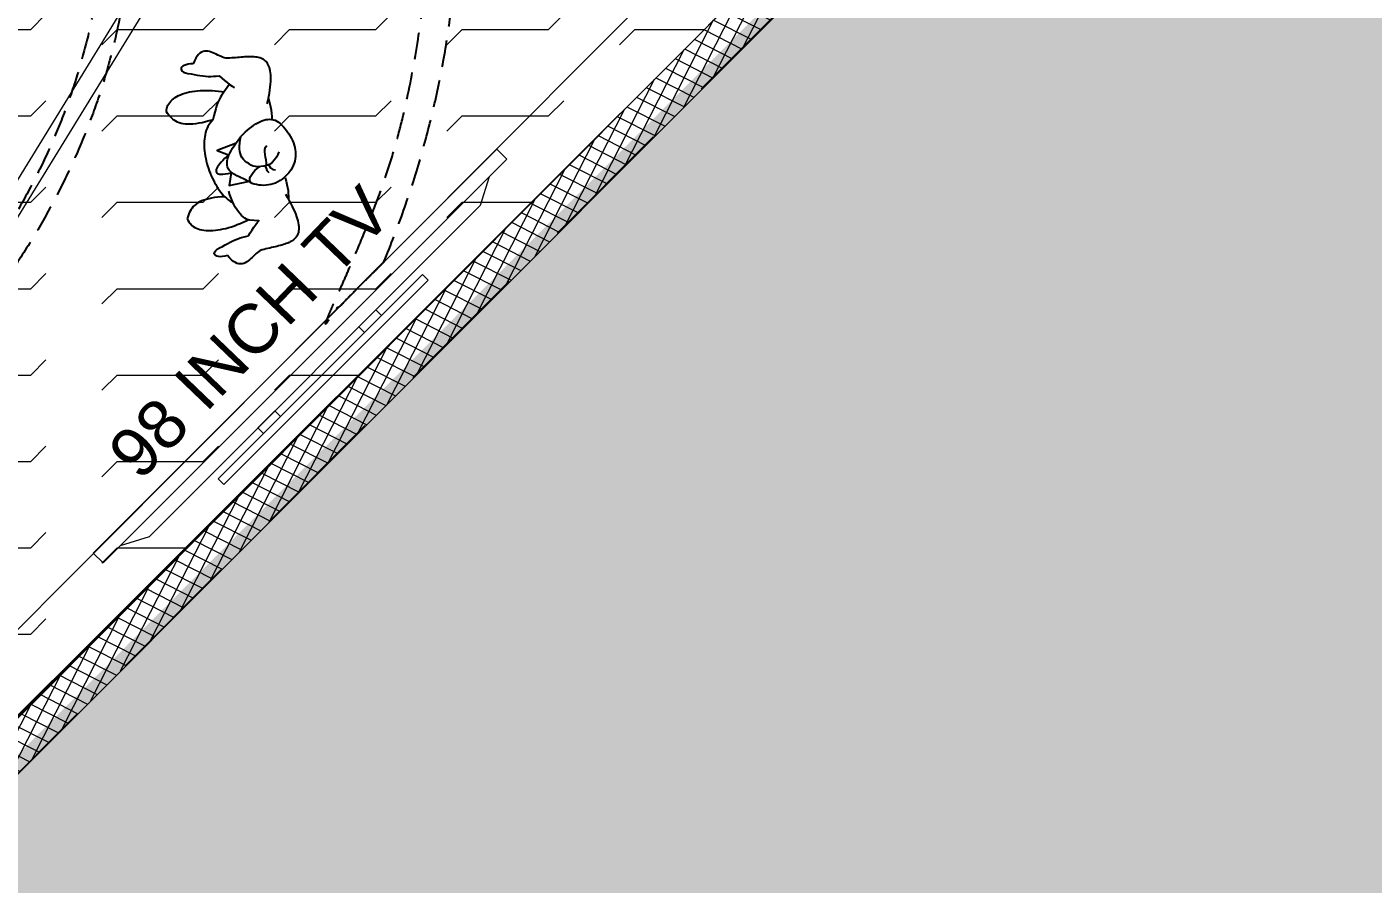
# Model space of a CAD drawing. Header units: millimetres. Extents: x 2335845 to 2509607, y 289014 to 361737.
# Drawn here: x 2403576 to 2408529, y 327824 to 330975 of the extents above; entities that cross this region are included whole.
import ezdxf

# ---------------------------------------------------------------- set-up
doc = ezdxf.new("R2010")
doc.units = ezdxf.units.MM
doc.linetypes.add('DASHED', pattern=[0.75, 0.5, -0.25])
for name, color, linetype in [('FLOOR MARK', 7, 'Continuous'), ('I-FURN', 7, 'Continuous'), ('TEXT', 250, 'Continuous')]:
    doc.layers.add(name, color=color, linetype=linetype)
for name, color, linetype, lineweight in [('IN-PRTN-FULL', 30, 'Continuous', 20), ('IN-PRTN-HATCH', 8, 'Continuous', 5), ('SWA- GLASS PARTITION', 8, 'Continuous', 5), ('TOA- AV', 7, 'Continuous', 9), ('TOA-FC-GYPSUM', 250, 'Continuous', 5), ('TOA-FL-CPT-1', 8, 'Continuous', 5), ('TOA-FL-CPT-5', 8, 'Continuous', 5)]:
    doc.layers.add(name, color=color, linetype=linetype, lineweight=lineweight)
doc.styles.add('ARIAL', font='arial.ttf')

# ---------------------------------------------------------------- blocks, each defined once
blk = doc.blocks.new('man 1')
for points in [[(276906.8, 12889.8), (276917.8, 12896.5), (276928.7, 12902.4), (276939.4, 12907.7), (276950.1, 12912.3), (276960.5, 12916.1), (276970.9, 12919.3), (276981.1, 12921.8), (276991.2, 12923.5), (277001.1, 12924.5), (277011, 12924.7), (277020.6, 12924.3), (277030.2, 12923), (277039.6, 12921), (277048.9, 12918.2), (277058, 12914.6), (277067.1, 12910.2), (277075.9, 12905), (277084.7, 12899), (277093.3, 12892.2)], [(276799.5, 12837.4), (276784.2, 12843.3), (276769.7, 12848.6), (276755.9, 12853.3), (276742.9, 12857.5), (276730.5, 12861.1), (276718.8, 12864.1), (276707.8, 12866.7), (276697.5, 12868.7), (276687.7, 12870.2), (276678.6, 12871.3), (276670.1, 12871.8), (276662.1, 12871.9), (276654.6, 12871.5), (276647.7, 12870.7), (276641.3, 12869.5), (276635.4, 12867.8), (276629.9, 12865.8), (276624.9, 12863.3), (276620.2, 12860.5), (276616, 12857.2), (276612.2, 12853.7), (276608.7, 12849.8), (276605.5, 12845.5), (276602.7, 12841), (276600.1, 12836.1), (276597.9, 12830.9), (276595.9, 12825.5), (276594.1, 12819.8), (276592.5, 12813.8), (276591.1, 12807.6), (276589.9, 12801.1), (276588.9, 12794.4), (276587.9, 12787.5), (276587.1, 12780.5), (276586.4, 12773.2), (276585.8, 12765.8), (276585.1, 12758.2), (276584.6, 12750.4), (276584, 12742.5), (276583.4, 12734.5), (276582.8, 12726.4), (276582.1, 12718.2), (276581.4, 12709.9), (276580.5, 12701.5), (276579.6, 12693)], [(276918.8, 12704.5), (276911.1, 12715.3), (276903.9, 12725.9), (276897.2, 12736.3), (276891, 12746.5), (276885.4, 12756.6), (276880.4, 12766.4), (276876, 12776.1), (276872.3, 12785.5), (276869.2, 12794.7), (276866.9, 12803.7), (276865.4, 12812.4), (276864.6, 12820.8), (276864.6, 12829.1), (276865.5, 12837), (276867.3, 12844.7), (276870, 12852), (276873.6, 12859.1), (276878.2, 12865.9), (276883.7, 12872.4), (276890.4, 12878.5), (276898, 12884.3), (276906.8, 12889.8)], [(277093.3, 12892.2), (277103.2, 12881.8), (277111.9, 12871.4), (277119.3, 12860.9), (277125.6, 12850.5), (277130.8, 12840), (277134.8, 12829.6), (277137.9, 12819.2), (277140, 12808.8), (277141.1, 12798.5), (277141.4, 12788.3), (277140.9, 12778.1), (277139.7, 12768), (277137.7, 12757.9), (277135.1, 12748), (277131.8, 12738.2)], [(277123, 12863.6), (277137.8, 12865.4), (277151.8, 12866.5), (277165.3, 12866.9), (277178.2, 12866.8), (277190.6, 12866.1), (277202.5, 12865.1), (277214.1, 12863.7), (277216.6, 12863.4)], [(277191.7, 12854), (277207, 12859.9), (277221.5, 12865.2), (277235.3, 12869.9), (277248.4, 12874.1), (277260.7, 12877.7), (277272.4, 12880.8), (277283.4, 12883.3), (277293.7, 12885.3), (277303.5, 12886.9), (277312.6, 12887.9), (277321.1, 12888.4), (277329.1, 12888.5), (277336.6, 12888.2), (277343.5, 12887.3), (277349.9, 12886.1), (277355.8, 12884.4), (277361.3, 12882.4), (277366.4, 12879.9), (277371, 12877.1), (277375.2, 12873.9), (277379.1, 12870.3), (277382.5, 12866.4), (277385.7, 12862.2), (277388.5, 12857.6), (277391.1, 12852.7), (277393.3, 12847.6), (277395.4, 12842.1), (277397.1, 12836.4), (277398.7, 12830.4), (277400.1, 12824.2), (277401.3, 12817.7), (277402.3, 12811.1), (277403.3, 12804.2), (277404.1, 12797.1), (277404.8, 12789.8), (277405.5, 12782.4), (277406.1, 12774.8), (277406.6, 12767), (277407.2, 12759.1), (277407.8, 12751.1), (277408.4, 12743), (277409.1, 12734.8), (277409.8, 12726.5), (277410.7, 12718.1), (277411.7, 12709.7)], [(276870.6, 12847), (276855.8, 12848.8), (276841.8, 12849.9), (276828.3, 12850.3), (276815.4, 12850.1), (276803, 12849.5), (276791.1, 12848.4), (276779.5, 12847.1), (276775.3, 12846.5)], [(277057.9, 12792.5), (277046.6, 12794.7), (277034.8, 12795.2), (277022.8, 12794.8), (277011, 12794.3), (276999.9, 12794.6), (276989.7, 12796.4), (276980.8, 12800.7), (276973.5, 12808.2)], [(277009.1, 12853.7), (277019.6, 12847.9), (277030, 12840.2), (277039.7, 12830.7), (277048.6, 12819.2), (277056, 12805.6)], [(277056, 12805.6), (277057.6, 12792.8), (277058.6, 12780.3), (277058.8, 12768.2), (277057.9, 12756.8), (277055.6, 12746.2), (277051.6, 12736.4), (277045.9, 12727.7), (277038, 12720.2)], [(277057.9, 12803), (277070.5, 12808.3), (277078.5, 12816.5), (277081.9, 12827.4)], [(277131.8, 12738.2), (277128.1, 12727.8), (277123.6, 12720.3), (277118.5, 12715.3), (277112.7, 12712.9), (277106.5, 12712.7), (277099.9, 12714.7), (277093.1, 12718.7), (277086, 12724.5), (277079, 12731.9), (277071.9, 12740.8), (277065, 12750.9), (277058.4, 12762.3)], [(277058.5, 12786.3), (277069, 12789.2), (277078.8, 12791.1), (277088.7, 12798.3)], [(276579.6, 12693), (276576.6, 12686.7), (276573.1, 12680.3), (276569.1, 12674), (276564.8, 12667.6), (276560.4, 12661.2), (276555.9, 12654.7), (276551.6, 12648.2), (276547.5, 12641.7), (276543.7, 12635.2), (276540.6, 12628.6), (276538.1, 12621.9), (276536.4, 12615.2), (276535.6, 12608.4), (276536, 12601.6), (276537.5, 12594.7), (276540.5, 12587.7), (276545, 12580.7), (276551.1, 12573.6), (276559, 12566.4), (276568.8, 12559.1), (276580.7, 12551.7)], [(276648.5, 12653.4), (276661, 12663), (276672.3, 12672.5), (276682.6, 12682), (276692, 12691.5), (276700.4, 12701), (276708, 12710.6)], [(276691.3, 12690.8), (276733.3, 12650), (276739.7, 12644.4), (276746.8, 12639), (276754.6, 12633.6), (276763.5, 12628.2), (276773.7, 12622.7), (276785.3, 12617), (276798.5, 12610.9), (276813.6, 12604.6), (276830.7, 12597.8)], [(277038, 12720.2), (277032.1, 12712.2), (277025.5, 12705.5), (277018.1, 12700), (277010, 12695.7), (277001.2, 12692.6), (276991.6, 12690.7), (276981.3, 12690), (276970.3, 12690.5), (276958.5, 12692.2), (276946, 12695.1), (276932.8, 12699.2), (276918.8, 12704.5)], [(277121.7, 12717.8), (277117.3, 12712.4), (277113.1, 12706.9), (277109.1, 12701.2), (277105.1, 12695.4), (277101.2, 12689.6), (277097.4, 12683.8), (277093.6, 12678.1), (277089.8, 12672.4), (277086, 12666.9), (277082.2, 12661.6), (277078.3, 12656.5), (277074.3, 12651.6), (277070.2, 12647.1), (277066, 12642.9), (277061.7, 12639.2), (277057.2, 12635.9), (277052.4, 12633), (277047.5, 12630.7), (277042.3, 12629), (277036.9, 12627.9), (277031.2, 12627.5), (277025.1, 12627.8), (277018.8, 12628.8), (277012, 12630.7), (277004.9, 12633.4), (276997.4, 12637), (276989.5, 12641.5), (276981.1, 12647), (276972.3, 12653.5), (276963, 12661), (276953.1, 12669.7), (276942.7, 12679.6), (276931.8, 12690.6), (276920.3, 12702.9)], [(277065.6, 12639.5), (277117.4, 12622.7), (277112.6, 12704.5)], [(277286, 12723.6), (277276.6, 12685.5), (277273.9, 12679.2), (277270, 12672.9), (277265.1, 12666.7), (277259, 12660.6), (277251.9, 12654.7), (277243.7, 12649), (277234.4, 12643.6), (277224, 12638.5), (277212.7, 12633.7), (277200.3, 12629.3), (277186.9, 12625.3), (277172.4, 12621.9), (277157, 12618.9), (277140.7, 12616.5)], [(277342.7, 12670), (277330.3, 12679.6), (277318.9, 12689.1), (277308.6, 12698.6), (277299.2, 12708.1), (277290.8, 12717.6), (277283.2, 12727.2)], [(277411.7, 12709.7), (277414.6, 12703.3), (277418.1, 12697), (277422.1, 12690.6), (277426.4, 12684.2), (277430.8, 12677.8), (277435.3, 12671.3), (277439.7, 12664.9), (277443.8, 12658.3), (277447.5, 12651.8), (277450.7, 12645.2), (277453.2, 12638.5), (277454.9, 12631.8), (277455.6, 12625.1), (277455.2, 12618.2), (277453.7, 12611.3), (277450.7, 12604.4), (277446.2, 12597.3), (277440.1, 12590.2), (277432.2, 12583), (277422.4, 12575.7), (277410.5, 12568.3)], [(276621.7, 12536.3), (276626.8, 12549), (276631.3, 12561.1), (276635.2, 12572.6), (276638.6, 12583.9), (276641.5, 12595), (276643.8, 12606.1), (276645.7, 12617.4), (276647.1, 12628.9), (276648, 12640.9), (276648.5, 12653.4)], [(276764.6, 12407), (276757.5, 12408.6), (276750.8, 12411), (276744.5, 12414), (276738.6, 12417.8), (276733, 12422.2), (276727.8, 12427.2), (276723, 12432.8), (276718.6, 12439), (276714.6, 12445.8), (276711, 12453.2), (276707.8, 12461), (276704.9, 12469.4), (276702.5, 12478.2), (276700.5, 12487.5), (276698.9, 12497.3), (276697.7, 12507.4), (276697, 12518), (276696.6, 12528.9), (276696.7, 12540.1), (276697.2, 12551.7), (276698.1, 12563.6), (276699.4, 12575.7), (276701.2, 12588.1), (276703.5, 12600.7), (276706.1, 12613.6), (276709.2, 12626.6), (276712.8, 12639.9), (276716.8, 12653.2), (276720, 12662.9)], [(276944.1, 12676.8), (276962.1, 12595), (276987.4, 12639.5)], [(276987.4, 12639.5), (276994.2, 12629.8), (277000.9, 12620.6), (277007.4, 12612.1), (277013.7, 12604.3), (277019.8, 12597.3), (277025.6, 12591.2), (277031.2, 12586), (277036.4, 12581.8), (277041.4, 12578.8), (277045.9, 12576.9), (277050.1, 12576.3), (277053.9, 12577.1), (277057.2, 12579.2), (277060, 12582.8), (277062.4, 12587.9), (277064.2, 12594.7), (277065.5, 12603.2), (277066.1, 12613.4), (277066.2, 12625.5), (277065.6, 12639.5)], [(277229, 12423.6), (277236.1, 12425.2), (277242.8, 12427.6), (277249.1, 12430.7), (277255, 12434.4), (277260.6, 12438.8), (277265.8, 12443.8), (277270.6, 12449.4), (277275, 12455.7), (277279, 12462.5), (277282.6, 12469.8), (277285.9, 12477.7), (277288.7, 12486), (277291.1, 12494.9), (277293.1, 12504.2), (277294.7, 12513.9), (277295.9, 12524), (277296.7, 12534.6), (277297, 12545.5), (277296.9, 12556.7), (277296.4, 12568.3), (277295.5, 12580.2), (277294.2, 12592.3), (277292.4, 12604.7), (277290.2, 12617.4), (277287.5, 12630.2), (277284.4, 12643.3), (277280.8, 12656.5), (277276.8, 12669.8), (277273.8, 12679.1)], [(277369.5, 12553), (277364.4, 12565.6), (277359.9, 12577.7), (277356, 12589.3), (277352.6, 12600.5), (277349.7, 12611.7), (277347.4, 12622.8), (277345.5, 12634), (277344.1, 12645.5), (277343.2, 12657.5), (277342.7, 12670)], [(276830.2, 12598), (276832.1, 12581.7), (276833.7, 12565.4), (276834.7, 12550.2), (276835.2, 12536), (276835.1, 12522.8), (276834.5, 12510.5), (276833.4, 12499.1), (276831.8, 12488.6), (276829.6, 12478.8), (276826.9, 12469.8), (276823.8, 12461.5), (276820.1, 12453.9), (276815.9, 12446.8), (276811.2, 12440.3), (276806, 12434.4), (276800.3, 12428.9), (276794.1, 12423.9), (276787.5, 12419.2), (276780.3, 12414.9), (276772.7, 12410.8), (276764.6, 12407)], [(276830.7, 12597.8), (276835.8, 12590.6), (276841.5, 12584), (276847.7, 12578), (276854.5, 12572.4), (276861.8, 12567.3), (276869.6, 12562.7), (276877.8, 12558.6), (276886.4, 12555), (276895.4, 12551.8), (276904.7, 12549), (276914.3, 12546.7), (276924.2, 12544.8), (276934.4, 12543.3), (276944.8, 12542.2), (276955.3, 12541.5), (276966, 12541.1), (276976.9, 12541.2), (276987.8, 12541.5), (276998.7, 12542.3), (277009.7, 12543.3), (277020.7, 12544.7), (277031.7, 12546.4), (277042.5, 12548.4), (277053.3, 12550.7), (277063.9, 12553.3), (277074.4, 12556.1), (277084.6, 12559.2), (277094.6, 12562.5), (277104.4, 12566.1), (277113.8, 12569.9), (277123, 12573.9), (277131.7, 12578.1), (277140.1, 12582.5), (277148.1, 12587.1), (277155.6, 12591.9), (277162.6, 12596.8), (277169, 12601.9), (277175, 12607.1), (277180.3, 12612.4), (277185.1, 12617.9), (277189.1, 12623.5)], [(277161.3, 12595.9), (277159.9, 12582), (277158.9, 12566.8), (277158.5, 12552.6), (277158.5, 12539.4), (277159.1, 12527.1), (277160.2, 12515.7), (277161.9, 12505.2), (277164, 12495.4), (277166.7, 12486.4), (277169.9, 12478.1), (277173.5, 12470.5), (277177.7, 12463.4), (277182.4, 12457), (277187.6, 12451), (277193.3, 12445.5), (277199.5, 12440.5), (277206.1, 12435.8), (277213.3, 12431.5), (277220.9, 12427.4), (277229, 12423.6)], [(276580.7, 12551.7), (276579.3, 12540.6), (276579.1, 12530.4), (276579.9, 12521.2), (276581.7, 12513.4), (276584.3, 12506.9), (276587.6, 12501.9), (276591.4, 12498.7), (276595.6, 12497.3), (276600.1, 12497.9), (276604.7, 12500.6), (276609.3, 12505.7), (276613.8, 12513.2), (276618, 12523.4), (276621.7, 12536.3)], [(277410.5, 12568.3), (277411.9, 12557.2), (277412.2, 12547), (277411.3, 12537.9), (277409.5, 12530), (277406.9, 12523.5), (277403.6, 12518.5), (277399.8, 12515.3), (277395.6, 12513.9), (277391.1, 12514.5), (277386.5, 12517.2), (277381.9, 12522.3), (277377.4, 12529.8), (277373.2, 12540), (277369.5, 12553)]]:
    blk.add_lwpolyline(points)
blk = doc.blocks.new('A$C60412B90')
at = {"layer": 'TOA- AV', "color": 30, "true_color": 0xf8991e}
blk.add_line((256.5, 111), (986.5, 111), dxfattribs=at)
at = {"layer": 'TOA- AV', "color": 6}
for p, q in [((-37.2, 55.5), (29.9, 91)), ((1280.2, 55.5), (1213.1, 91)), ((-100, 55.5), (1343, 55.5))]:
    blk.add_line(p, q, dxfattribs=at)
at = {"layer": 'TOA- AV', "color": 30, "true_color": 0xf8991e}
for points in [[(986.5, 111), (986.5, 131), (256.5, 131), (256.5, 111)], [(403.4, 91), (464.2, 91)], [(825.1, 91), (764.2, 91)]]:
    blk.add_lwpolyline(points, dxfattribs=at)
for points in [[(403.4, 111), (464.2, 111), (464.2, 91), (403.4, 91)], [(825.1, 111), (764.2, 111), (764.2, 91), (825.1, 91)]]:
    blk.add_lwpolyline(points, close=True, dxfattribs=at)
at = {"layer": 'TOA- AV', "color": 6}
for points in [[(29.9, 91), (1213.1, 91)], [(1343, 55.5), (1343, 20), (-100, 20), (-100, 55.5)]]:
    blk.add_lwpolyline(points, dxfattribs=at)

msp = doc.modelspace()

# ---------------------------------------------------------------- hatches: boundary and pattern name
at = {"layer": 'IN-PRTN-HATCH'}
h = msp.add_hatch(dxfattribs=at)
h.set_pattern_fill('ANSI37', color=256, scale=15, angle=18)
h.set_pattern_definition([(63, (2408113.76, 309771.225), (-42.43419, 21.6213), []), (153, (2408113.76, 309771.225), (-21.6213, -42.43419), [])])
edge = h.paths.add_edge_path()
edge.add_line((2403244.683, 327931.269), (2406406.433, 331092.59))
edge.add_line((2406406.433, 331092.59), (2408512.412, 335301.624))
edge.add_line((2408512.412, 335301.624), (2408344.683, 335301.624))
edge.add_line((2408344.683, 335301.624), (2406283.172, 331181.464))
edge.add_line((2406283.172, 331181.464), (2403153.248, 328051.964))
edge.add_line((2403153.248, 328051.964), (2403244.683, 328051.964))
edge.add_line((2403244.683, 328051.964), (2403244.683, 327933.274))
at = {"layer": 'TOA-FL-CPT-1', "true_color": 0xc7c8ca}
h = msp.add_hatch(dxfattribs=at)
h.set_pattern_fill('AR-PARQ1', color=9, scale=3)
h.set_pattern_definition([(90, (54538.6, -6708.4), (-914.4, 914.4), [914.4, -914.4]), (90, (54691, -6708.4), (-914.4, 914.4), [914.4, -914.4]), (90, (54843.4, -6708.4), (-914.4, 914.4), [914.4, -914.4]), (90, (54995.8, -6708.4), (-914.4, 914.4), [914.4, -914.4]), (90, (55148.2, -6708.4), (-914.4, 914.4), [914.4, -914.4]), (90, (55300.6, -6708.4), (-914.4, 914.4), [914.4, -914.4]), (90, (55453, -6708.4), (-914.4, 914.4), [914.4, -914.4]), (0, (54538.6, -5794), (914.4, -914.4), [914.4, -914.4]), (0, (54538.6, -5641.6), (914.4, -914.4), [914.4, -914.4]), (0, (54538.6, -5489.2), (914.4, -914.4), [914.4, -914.4]), (0, (54538.6, -5336.8), (914.4, -914.4), [914.4, -914.4]), (0, (54538.6, -5184.4), (914.4, -914.4), [914.4, -914.4]), (0, (54538.6, -5032), (914.4, -914.4), [914.4, -914.4]), (0, (54538.6, -4879.6), (914.4, -914.4), [914.4, -914.4])])
h.paths.add_polyline_path([(2344950.518, 323601.624), (2348044.691, 323601.624), (2348044.691, 308801.624), (2344978.375, 308801.624), (2344983.023, 307001.553), (2351045.878, 307001.608), (2351044.683, 304701.624), (2350244.683, 304670.094), (2350244.683, 294701.624), (2352811.835, 294701.622), (2352811.821, 307001.631), (2405044.683, 307005.059), (2405044.683, 327701.624), (2410595.745, 327701.624), (2410609.803, 329501.624), (2408605.34, 329501.624), (2411484.683, 335301.624), (2408440.262, 335301.624), (2406365.488, 331122.307), (2403244.678, 328001.969), (2403244.795, 325600.805), (2384290.648, 325598.809), (2384290.648, 323607.372), (2375885.176, 323603.528), (2375861.465, 325602.978), (2360226.195, 325602.091), (2360226.052, 334601.937), (2375945.229, 334602.179), (2375945.229, 331031.373), (2376972.789, 331510.903), (2389391.537, 331510.903), (2389391.537, 331810.72), (2389491.628, 331810.72), (2389491.53, 331510.903), (2391791.53, 331510.903), (2391791.531, 333010.881), (2389491.53, 333010.881), (2389491.531, 332710.861), (2389391.537, 332710.861), (2389391.54, 333010.905), (2377622.511, 333011.008), (2377622.511, 336459.845), (2386144.742, 336459.853), (2386144.683, 337701.624), (2376094.699, 337701.624), (2376094.724, 335802.062), (2362938.321, 335802.061), (2362938.326, 340629.119), (2359023.456, 340413.419), (2359023.899, 325602.053), (2352244.614, 325602.052), (2352244.655, 339888.472), (2350244.683, 339753.79), (2350259.797, 327701.624), (2351044.683, 327701.624), (2351043.518, 325401.69), (2344945.863, 325401.675)])
h.paths.add_polyline_path([(2365719.683, 323601.624), (2395044.683, 323601.624), (2395044.683, 322741.298), (2398494.622, 322751.666), (2398494.622, 323601.624), (2403544.687, 323601.624), (2403544.687, 308801.634), (2365719.683, 308801.634)], flags=16)
h.paths.add_polyline_path([(2349719.689, 323601.683), (2365719.683, 323601.683), (2365719.683, 308801.624), (2349719.689, 308801.624)], flags=16)
at = {"layer": 'TOA-FL-CPT-5'}
h = msp.add_hatch(dxfattribs=at)
h.set_pattern_fill('FLEX', color=8, scale=50)
h.set_pattern_definition([(0, (2309292.62, 300485.2), (0, 317.5), [317.5, -317.5]), (45, (2309610.12, 300485.2), (0, 317.5), [79.375, -290.2628, 79.375, -449.0128])])
edge = h.paths.add_edge_path()
edge.add_line((2391891.519, 341636.517), (2391891.647, 325701.668))
edge.add_line((2391891.647, 325701.668), (2392141.744, 325701.668))
edge.add_line((2392141.744, 325701.668), (2392141.744, 325601.668))
edge.add_line((2392141.744, 325601.668), (2393641.646, 325601.648))
edge.add_line((2393641.646, 325601.648), (2393641.646, 325702.33))
edge.add_line((2393641.646, 325702.33), (2394044.8, 325701.546))
edge.add_line((2394044.8, 325701.546), (2394044.683, 328001.738))
edge.add_line((2394044.683, 328001.738), (2403103.197, 328001.969))
edge.add_line((2403103.197, 328001.969), (2406283.172, 331181.464))
edge.add_line((2406283.172, 331181.464), (2408344.683, 335301.624))
edge.add_line((2408344.683, 335301.624), (2408344.683, 341505.727))
edge.add_arc((2392985.18, -555741.344), 897378.527, 89.019279294, 90.069828029)

# ---------------------------------------------------------------- linework, layer by layer
at = {"layer": 'FLOOR MARK'}
msp.add_line((2404678.509, 329899.643), (2404889.575, 330111.224), dxfattribs=at)
at = {"layer": 'FLOOR MARK', "color": 8, "linetype": 'DASHED', "ltscale": 1000}
msp.add_lwpolyline([(2352811.821, 307001.631), (2405044.706, 307001.633), (2405044.683, 327701.624), (2410595.745, 327701.624), (2410595.747, 329501.622), (2408605.34, 329501.624), (2411484.683, 335301.624), (2408514.954, 335301.624), (2406410.127, 331099.972), (2403244.681, 327931.267), (2403244.795, 325600.805), (2383344.673, 325601.126)], dxfattribs=at)
at = {"layer": 'FLOOR MARK', "color": 8, "linetype": 'DASHED', "ltscale": 200}
for centre, major_axis, ratio, start_param, end_param in [((2399926.437, 331463.242), (-6435.935, 0), 0.84518743, 3.12037923, 6.90769291), ((2399926.437, 331463.242), (-6335.935, 0), 0.84274402, 3.09036075, 6.92125765), ((2399930.394, 331463.195), (-5232.495, 0), 0.81005234, 2.81695377, 7.13178679), ((2399926.437, 331463.242), (3936.194, 0), 0.74655764, -1.57079633, 4.71238898)]:
    msp.add_ellipse(centre, major_axis=major_axis, ratio=ratio, start_param=start_param, end_param=end_param, dxfattribs=at)
msp.add_ellipse((2399926.437, 331463.242), major_axis=(4036.194, 0), ratio=0.75283688, dxfattribs=at)
msp.add_rational_spline([(2404889.575, 330111.224), (2404784.062, 330005.454), (2404678.549, 329899.683), (2406428.743, 333358.337), (2402340.626, 335115.418), (2398252.509, 336872.499), (2395667.383, 333772.7), (2393082.258, 330672.901), (2396642.404, 328282.736)], [1, 1, 1, 0.742333137138, 1, 0.742333137138, 1, 0.742333137138, 1], degree=2, knots=[0, 0, 0, 1, 1, 2.46850104, 2.46850104, 3.93700208, 3.93700208, 5.40550312, 5.40550312, 5.40550312], dxfattribs=at)
at = {"layer": 'IN-PRTN-FULL', "elevation": 0}
for points in [[(2403244.683, 327931.269), (2406406.433, 331092.59), (2408512.412, 335301.624), (2408344.683, 335301.624), (2406283.172, 331181.464), (2403153.248, 328051.964), (2403244.683, 328051.964), (2403244.683, 327933.274)], [(2406059.512, 331284.022), (2403065.548, 328282.737), (2394056.748, 328282.736)]]:
    msp.add_lwpolyline(points, dxfattribs=at)
msp.add_lwpolyline([(2403151.161, 328041.807), (2406279.29, 331177.586), (2406059.512, 331284.022), (2403065.548, 328282.737)], close=True, dxfattribs=at)
at = {"layer": 'SWA- GLASS PARTITION'}
msp.add_lwpolyline([(2408344.683, 341505.727), (2408344.683, 335301.624), (2406283.172, 331181.464), (2403147.551, 328051.964), (2394056.748, 328051.975), (2394044.682, 325702.011), (2392041.533, 325702.009), (2386244.794, 325702.015), (2386244.8, 331410.903), (2391791.53, 331410.897), (2391791.528, 333111.723), (2386244.677, 333111.685), (2386244.687, 341512.454, -0.01232531)], format="xyb", close=True, dxfattribs=at)
at = {"layer": 'TOA-FC-GYPSUM', "color": 252}
for p, q in [((2407586.388, 336852.435, 0), (2402565.231, 328689.209, 0)), ((2405514.004, 333620.394, 0), (2402525.063, 328761.075, 0))]:
    msp.add_line(p, q, dxfattribs=at)
at = {"layer": 'TOA-FL-CPT-1', "elevation": 0}
msp.add_lwpolyline([(2391891.519, 341636.517), (2391891.647, 325701.668), (2392141.744, 325701.668), (2392141.744, 325601.668), (2393641.646, 325601.648), (2393641.646, 325702.33), (2394044.8, 325701.546), (2394044.683, 328001.738), (2403103.197, 328001.969), (2406283.172, 331181.464), (2408344.683, 335301.624), (2408344.683, 341505.727, 0.00458392), (2391891.519, 341636.517)], format="xyb", dxfattribs=at)

# ---------------------------------------------------------------- block references
at = {"layer": 'I-FURN', "linetype": 'Continuous', "xscale": 0.8624999999999998, "yscale": 0.8624999999999998, "zscale": 0.8624999999999998, "rotation": 279.0142674834442}
msp.add_blockref('man 1', (2356119.459, 564748.184), dxfattribs=at)
at = {"layer": 'TOA- AV', "color": 0, "xscale": 1.455191367869818, "yscale": 1.455191367869818, "zscale": 1.455191367869818, "rotation": 224.9961142252289}
msp.add_blockref('A$C60412B90', (2405181.505, 330443.425, 0), dxfattribs=at)

# ---------------------------------------------------------------- texts
at = {"layer": 'TEXT', "insert": (2403654.633, 328946.294), "char_height": 180, "width": 2334.33604, "attachment_point": 7, "rotation": 46.181661, "style": 'ARIAL'}
msp.add_mtext('\\pxqc;98 INCH TV', dxfattribs=at)

doc.saveas('drawing.dxf')
